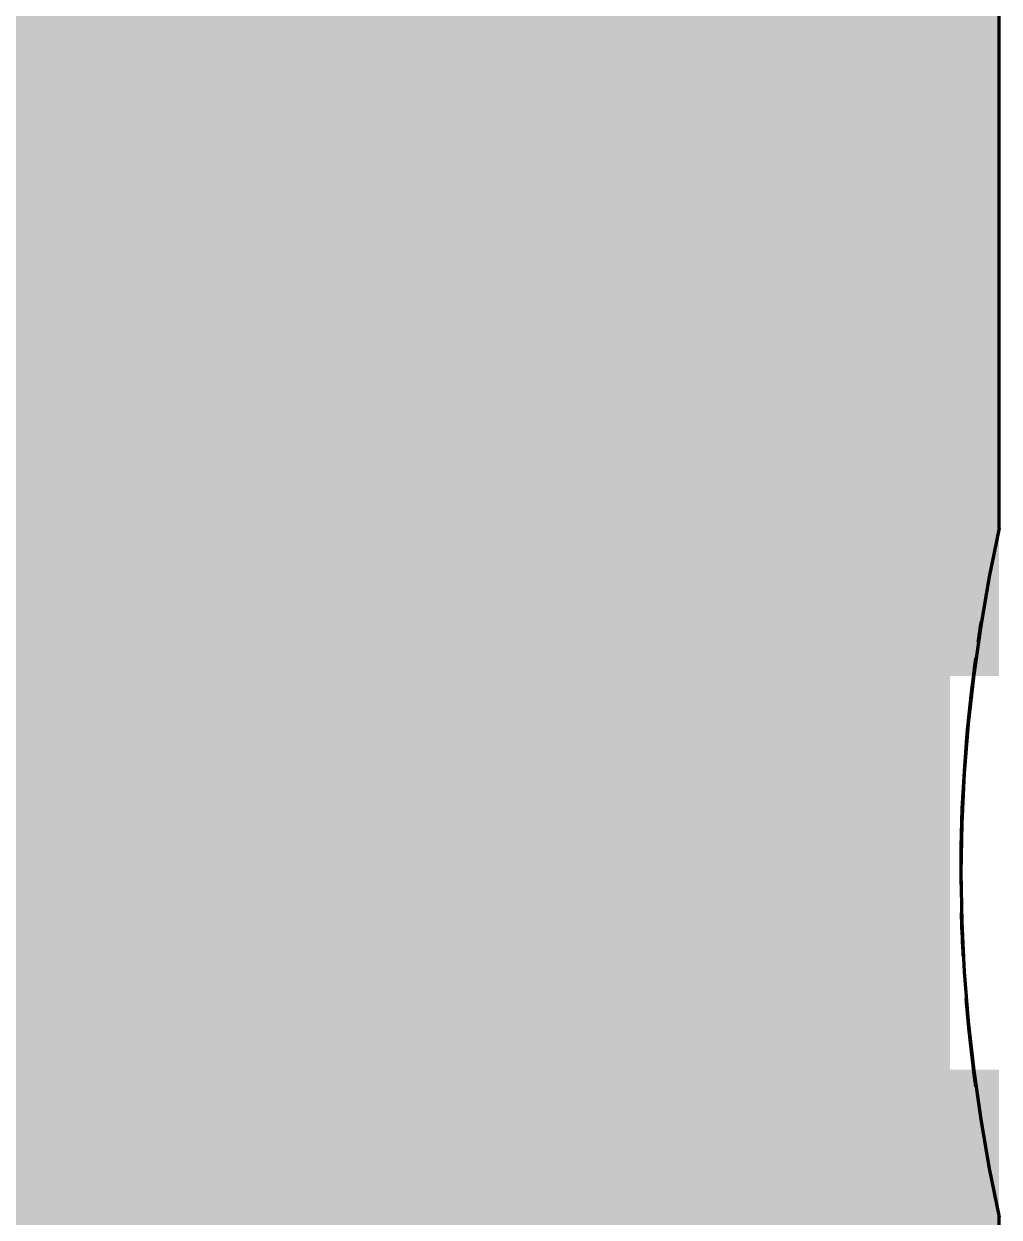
# Model space of a CAD drawing. Header units: millimetres. Extents: x 0 to 2208, y 0 to 420.
# Drawn here: x 1984.591 to 1986.573, y 282.1 to 284.525 of the extents above; entities that cross this region are included whole.
import ezdxf

# ---------------------------------------------------------------- set-up
doc = ezdxf.new("R2010")
doc.units = ezdxf.units.MM
doc.layers.add('01-VISIBLE', color=7, linetype='CONTINUOUS', lineweight=70)
doc.layers.add('13-GRAFICA', color=30, linetype='CONTINUOUS', lineweight=18)

msp = doc.modelspace()

# ---------------------------------------------------------------- hatches: boundary and pattern name
at = {"layer": '13-GRAFICA', "true_color": 0x202020}
h = msp.add_hatch(color=7, dxfattribs=at)
h.dxf.hatch_style = 1
h.paths.add_polyline_path([(1986.573, 291.8), (1986.573, 283.2), (1986.473, 283.2), (1986.473, 282.4), (1986.573, 282.4), (1986.573, 270.5), (1986.373, 270.5), (1986.373, 266.9), (1986.573, 266.9), (1986.573, 249.8), (1984.073, 249.8), (1984.073, 282.6), (1984.073, 283.1), (1984.073, 291.8)])

# ---------------------------------------------------------------- linework, layer by layer
at = {"layer": '01-VISIBLE'}
for p, q in [((1986.573, 283.5), (1986.573, 291.8)), ((1986.573, 270.5), (1986.573, 282.1))]:
    msp.add_line(p, q, dxfattribs=at)
for points in [[(1986.573, 283.5), (1986.5529, 283.4012), (1986.5356, 283.3019), (1986.5213, 283.2021), (1986.5101, 283.102), (1986.502, 283.0015), (1986.4971, 282.9008), (1986.4955, 282.8), (1986.4971, 282.6992), (1986.502, 282.5985), (1986.5101, 282.498), (1986.5213, 282.3979), (1986.5356, 282.2981), (1986.5529, 282.1988), (1986.573, 282.1)], [(1986.5376, 283.3145), (1986.5376, 283.3145), (1986.5376, 283.3145), (1986.5376, 283.3145), (1986.5376, 283.3145), (1986.5376, 283.3145), (1986.5376, 283.3145)], [(1986.5379, 283.3163), (1986.5379, 283.3163), (1986.5379, 283.3163), (1986.5379, 283.3163), (1986.5379, 283.3163), (1986.5379, 283.3163), (1986.5379, 283.3163)], [(1986.5382, 283.3182), (1986.5382, 283.3182), (1986.5382, 283.3182), (1986.5382, 283.3182), (1986.5382, 283.3182), (1986.5382, 283.3182), (1986.5382, 283.3182)], [(1986.5385, 283.3201), (1986.5385, 283.3201), (1986.5385, 283.3201), (1986.5385, 283.3201), (1986.5385, 283.3201), (1986.5385, 283.3201), (1986.5385, 283.3201)], [(1986.5388, 283.3219), (1986.5388, 283.3219), (1986.5388, 283.3219), (1986.5388, 283.3219), (1986.5388, 283.3219), (1986.5388, 283.3219), (1986.5388, 283.3219)], [(1986.5391, 283.3238), (1986.5391, 283.3238), (1986.5391, 283.3238), (1986.5391, 283.3238), (1986.5391, 283.3238), (1986.5391, 283.3238), (1986.5391, 283.3238)], [(1986.5394, 283.3256), (1986.5394, 283.3256), (1986.5394, 283.3256), (1986.5394, 283.3256), (1986.5394, 283.3256), (1986.5394, 283.3256), (1986.5394, 283.3256)], [(1986.5397, 283.3275), (1986.5397, 283.3275), (1986.5397, 283.3275), (1986.5397, 283.3275), (1986.5397, 283.3275), (1986.5397, 283.3275), (1986.5397, 283.3275)], [(1986.54, 283.3293), (1986.54, 283.3293), (1986.54, 283.3293), (1986.54, 283.3293), (1986.54, 283.3293), (1986.54, 283.3293), (1986.54, 283.3293)], [(1986.5304, 283.2682), (1986.5315, 283.2753), (1986.5325, 283.2824), (1986.5336, 283.2894), (1986.5347, 283.2965), (1986.5358, 283.3036), (1986.537, 283.3107)], [(1986.5373, 283.3126), (1986.5373, 283.3126), (1986.5373, 283.3126), (1986.5373, 283.3126), (1986.5373, 283.3126), (1986.5373, 283.3126), (1986.5373, 283.3126)], [(1986.4956, 282.7758), (1986.4959, 282.8528), (1986.4982, 282.9298), (1986.5023, 283.0066), (1986.5083, 283.0834), (1986.5162, 283.16), (1986.5258, 283.2364)], [(1986.4975, 282.6882), (1986.4973, 282.6932), (1986.4972, 282.6982), (1986.497, 282.7032), (1986.4968, 282.7082), (1986.4967, 282.7132), (1986.4966, 282.7182)], [(1986.5001, 282.6305), (1986.4996, 282.64), (1986.4991, 282.6496), (1986.4987, 282.6591), (1986.4983, 282.6686), (1986.4979, 282.6782), (1986.4975, 282.6877)], [(1986.5256, 282.3655), (1986.5216, 282.3952), (1986.518, 282.4248), (1986.5146, 282.4545), (1986.5114, 282.4842), (1986.5086, 282.5139), (1986.506, 282.5436)]]:
    msp.add_lwpolyline(points, dxfattribs=at)

doc.saveas('drawing.dxf')
